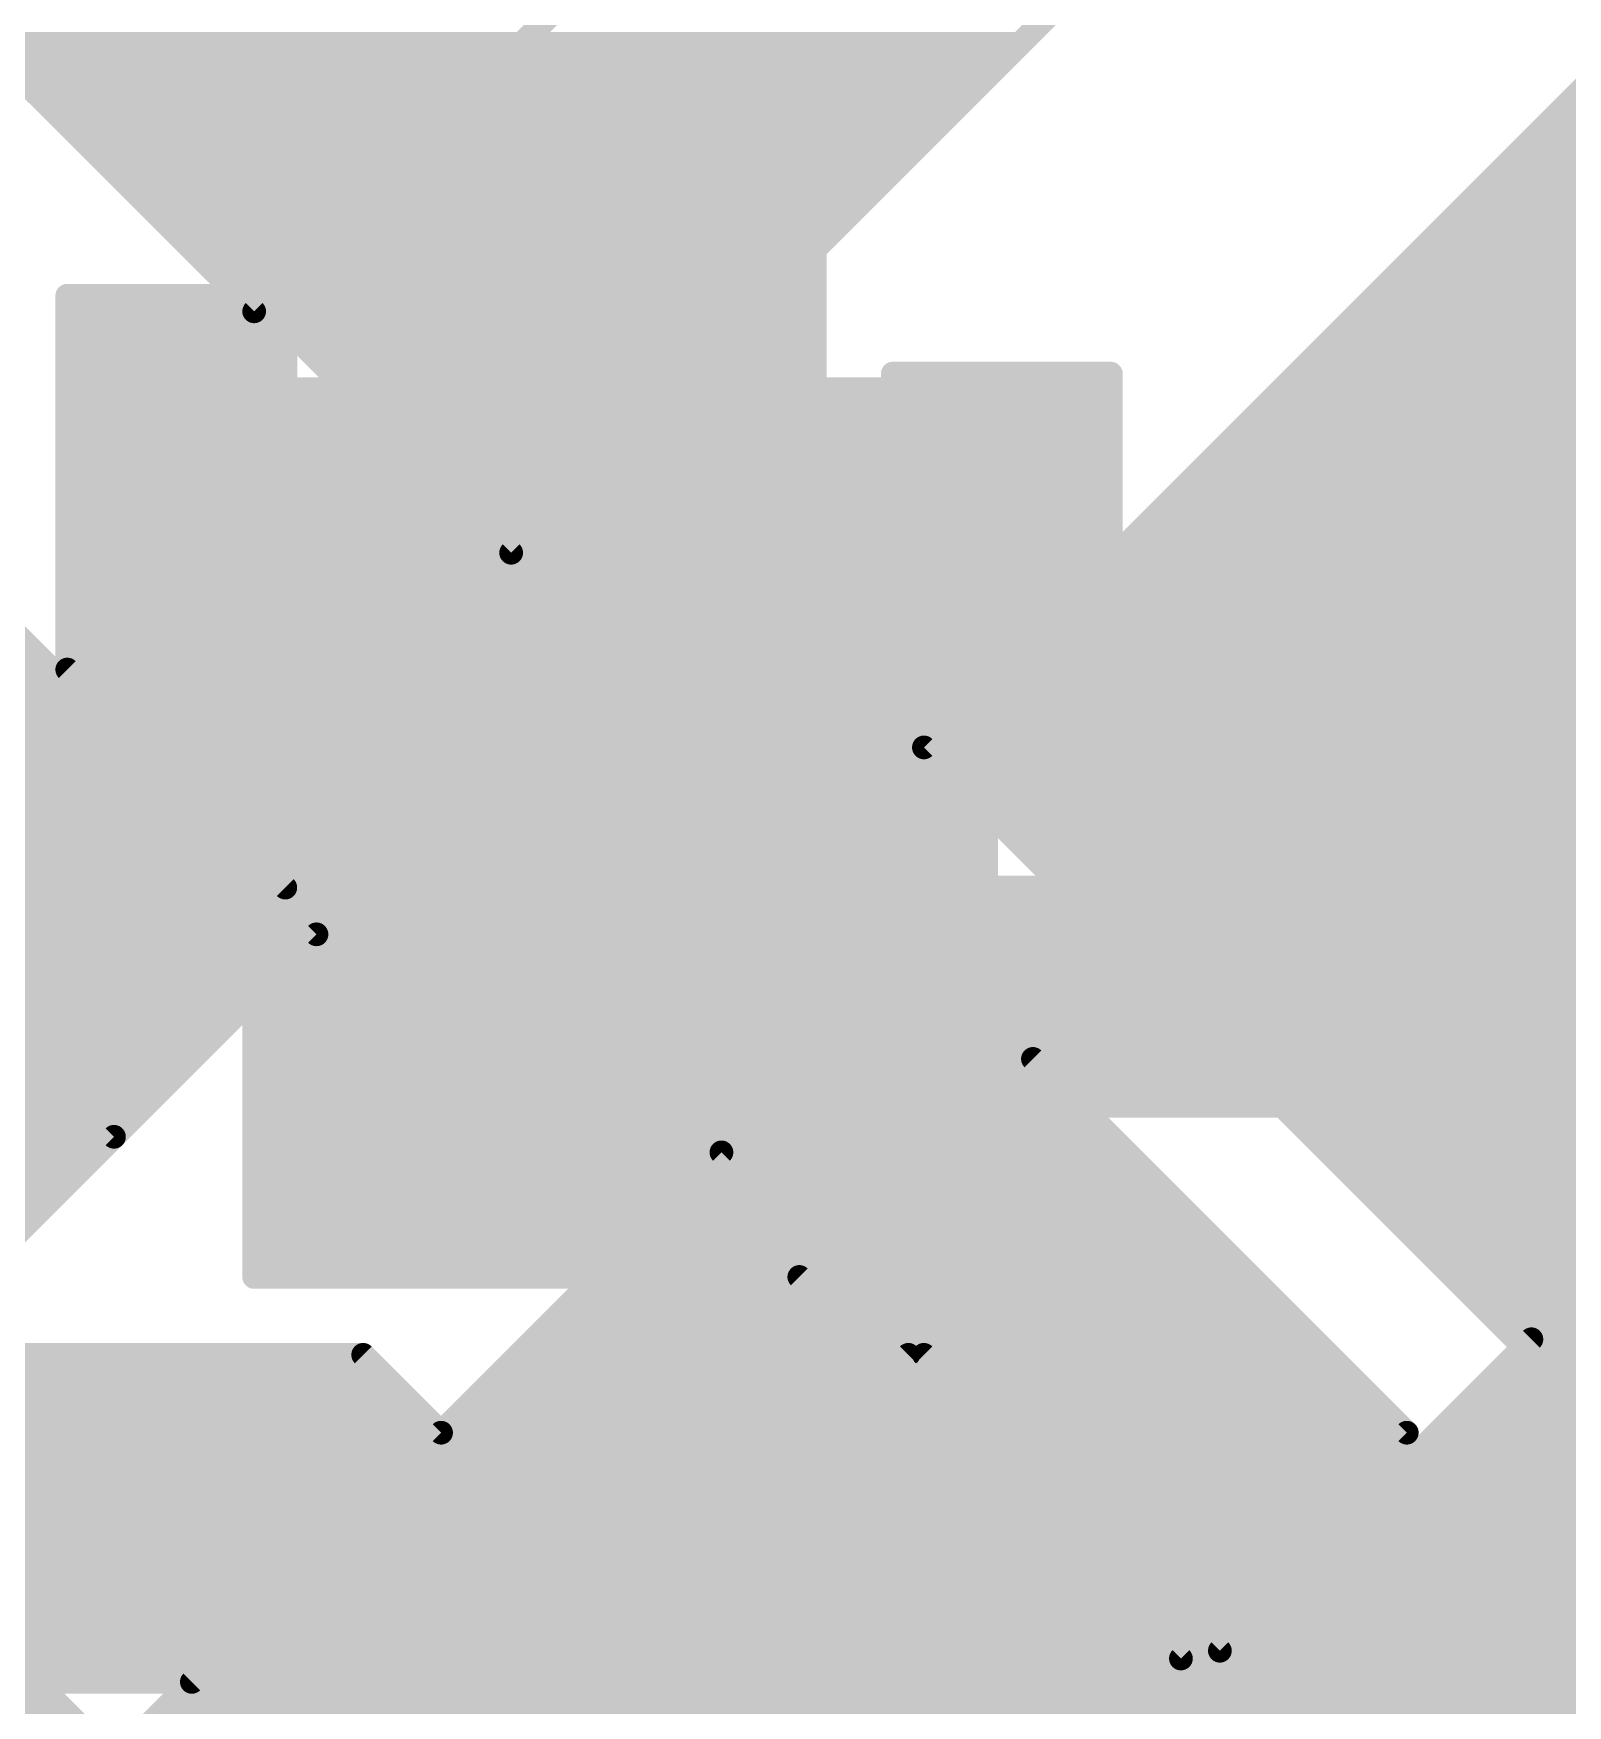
# Model space of a CAD drawing. Extents: x 0 to 99.8, y 0 to 95.2.
# Drawn here: x 46.18 to 56.03, y 44.35 to 55.08 of the extents above; entities that cross this region are included whole.
import ezdxf

# ---------------------------------------------------------------- set-up
doc = ezdxf.new("R2010")
doc.units = 0
doc.layers.add('156', color=253, linetype='CONTINUOUS')
doc.layers.add('157', color=20, linetype='CONTINUOUS')

msp = doc.modelspace()

# ---------------------------------------------------------------- linework, layer by layer
at = {"layer": '156', "const_width": 0.1524}
for points in [[(52.6, 48.5), (52.2, 48.5)], [(52.2, 48.5), (52.2, 47.1)], [(52.2, 48.4632), (52.6368, 48.4632)], [(55, 46.1), (52.6, 48.5)], [(52.2, 48.3108), (52.7892, 48.3108)], [(52.2, 48.1584), (52.9416, 48.1584)], [(52.2, 48.006), (53.094, 48.006)], [(52.2, 47.8536), (53.2464, 47.8536)], [(52.2, 47.7012), (53.3988, 47.7012)], [(52.2, 47.5488), (53.5512, 47.5488)], [(52.2, 47.3964), (53.7036, 47.3964)], [(52.2, 47.244), (53.856, 47.244)], [(52.2, 47.1), (51.1, 47.1)], [(51.1, 47.1), (53.55, 44.65)], [(51.1084, 47.0916), (54.0084, 47.0916)], [(51.2608, 46.9392), (54.1608, 46.9392)], [(51.4132, 46.7868), (54.3132, 46.7868)], [(51.5656, 46.6344), (54.4656, 46.6344)], [(48.3, 46.6), (45.1, 46.6)], [(48.8, 46.1), (48.3, 46.6)], [(44.982, 46.482), (48.418, 46.482)], [(51.718, 46.482), (54.618, 46.482)], [(44.8296, 46.3296), (48.5704, 46.3296)], [(51.8704, 46.3296), (54.7704, 46.3296)], [(44.6772, 46.1772), (48.7228, 46.1772)], [(47.2, 44.5), (48.8, 46.1)], [(52.0228, 46.1772), (54.9228, 46.1772)], [(53.55, 44.65), (55, 46.1)], [(44.5248, 46.0248), (48.7248, 46.0248)], [(52.1752, 46.0248), (54.9248, 46.0248)], [(44.3724, 45.8724), (48.5724, 45.8724)], [(52.3276, 45.8724), (54.7724, 45.8724)], [(44.22, 45.72), (48.42, 45.72)], [(52.48, 45.72), (54.62, 45.72)], [(44.0676, 45.5676), (48.2676, 45.5676)], [(52.6324, 45.5676), (54.4676, 45.5676)], [(43.9152, 45.4152), (48.1152, 45.4152)], [(52.7848, 45.4152), (54.3152, 45.4152)], [(43.7628, 45.2628), (47.9628, 45.2628)], [(52.9372, 45.2628), (54.1628, 45.2628)], [(43.6104, 45.1104), (47.8104, 45.1104)], [(53.0896, 45.1104), (54.0104, 45.1104)], [(43.458, 44.958), (47.658, 44.958)], [(53.242, 44.958), (53.858, 44.958)], [(43.3056, 44.8056), (47.5056, 44.8056)], [(53.3944, 44.8056), (53.7056, 44.8056)], [(43.1532, 44.6532), (47.3532, 44.6532)], [(53.5468, 44.6532), (53.5532, 44.6532)], [(43.0008, 44.5008), (47.2008, 44.5008)], [(46.1, 44.5), (47.2, 44.5)]]:
    msp.add_lwpolyline(points, dxfattribs=at)
at = {"layer": '156', "const_width": 0.0762}
for points in [[(52.2, 48.5381, 1), (52.2, 48.4619)], [(52.2381, 48.5, 1), (52.1619, 48.5)], [(52.2, 48.5013, 1), (52.2, 48.4251)], [(52.6269, 48.5269, 1), (52.5731, 48.4731)], [(52.6, 48.4619, 1), (52.6, 48.5381)], [(52.6368, 48.4251, 1), (52.6368, 48.5013)], [(52.2, 48.3489, 1), (52.2, 48.2727)], [(52.7892, 48.2727, 1), (52.7892, 48.3489)], [(52.2, 48.1965, 1), (52.2, 48.1203)], [(52.9416, 48.1203, 1), (52.9416, 48.1965)], [(52.2, 48.0441, 1), (52.2, 47.9679)], [(53.094, 47.9679, 1), (53.094, 48.0441)], [(52.2, 47.8917, 1), (52.2, 47.8155)], [(53.2464, 47.8155, 1), (53.2464, 47.8917)], [(52.2, 47.7393, 1), (52.2, 47.6631)], [(53.3988, 47.6631, 1), (53.3988, 47.7393)], [(52.2, 47.5869, 1), (52.2, 47.5107)], [(53.5512, 47.5107, 1), (53.5512, 47.5869)], [(52.2, 47.4345, 1), (52.2, 47.3583)], [(53.7036, 47.3583, 1), (53.7036, 47.4345)], [(52.2, 47.2821, 1), (52.2, 47.2059)], [(53.856, 47.2059, 1), (53.856, 47.2821)], [(51.1, 47.1381, 1), (51.1, 47.0619)], [(51.1269, 47.1269, 1), (51.0731, 47.0731)], [(51.1084, 47.1297, 1), (51.1084, 47.0535)], [(52.1619, 47.1, 1), (52.2381, 47.1)], [(52.2, 47.0619, 1), (52.2, 47.1381)], [(54.0084, 47.0535, 1), (54.0084, 47.1297)], [(51.2608, 46.9773, 1), (51.2608, 46.9011)], [(54.1608, 46.9011, 1), (54.1608, 46.9773)], [(51.4132, 46.8249, 1), (51.4132, 46.7487)], [(54.3132, 46.7487, 1), (54.3132, 46.8249)], [(51.5656, 46.6725, 1), (51.5656, 46.5963)], [(54.4656, 46.5963, 1), (54.4656, 46.6725)], [(48.3269, 46.6269, 1), (48.2731, 46.5731)], [(48.3, 46.5619, 1), (48.3, 46.6381)], [(48.418, 46.4439, 1), (48.418, 46.5201)], [(51.718, 46.5201, 1), (51.718, 46.4439)], [(54.618, 46.4439, 1), (54.618, 46.5201)], [(48.5704, 46.2915, 1), (48.5704, 46.3677)], [(51.8704, 46.3677, 1), (51.8704, 46.2915)], [(54.7704, 46.2915, 1), (54.7704, 46.3677)], [(48.7228, 46.1391, 1), (48.7228, 46.2153)], [(48.8269, 46.0731, 1), (48.7731, 46.1269)], [(52.0228, 46.2153, 1), (52.0228, 46.1391)], [(54.9228, 46.1391, 1), (54.9228, 46.2153)], [(55.0269, 46.0731, 1), (54.9731, 46.1269)], [(48.7248, 45.9867, 1), (48.7248, 46.0629)], [(48.7731, 46.0731, 1), (48.8269, 46.1269)], [(52.1752, 46.0629, 1), (52.1752, 45.9867)], [(54.9248, 45.9867, 1), (54.9248, 46.0629)], [(54.9731, 46.0731, 1), (55.0269, 46.1269)], [(48.5724, 45.8343, 1), (48.5724, 45.9105)], [(52.3276, 45.9105, 1), (52.3276, 45.8343)], [(54.7724, 45.8343, 1), (54.7724, 45.9105)], [(48.42, 45.6819, 1), (48.42, 45.7581)], [(52.48, 45.7581, 1), (52.48, 45.6819)], [(54.62, 45.6819, 1), (54.62, 45.7581)], [(48.2676, 45.5295, 1), (48.2676, 45.6057)], [(52.6324, 45.6057, 1), (52.6324, 45.5295)], [(54.4676, 45.5295, 1), (54.4676, 45.6057)], [(48.1152, 45.3771, 1), (48.1152, 45.4533)], [(52.7848, 45.4533, 1), (52.7848, 45.3771)], [(54.3152, 45.3771, 1), (54.3152, 45.4533)], [(47.9628, 45.2247, 1), (47.9628, 45.3009)], [(52.9372, 45.3009, 1), (52.9372, 45.2247)], [(54.1628, 45.2247, 1), (54.1628, 45.3009)], [(47.8104, 45.0723, 1), (47.8104, 45.1485)], [(53.0896, 45.1485, 1), (53.0896, 45.0723)], [(54.0104, 45.0723, 1), (54.0104, 45.1485)], [(47.658, 44.9199, 1), (47.658, 44.9961)], [(53.242, 44.9961, 1), (53.242, 44.9199)], [(53.858, 44.9199, 1), (53.858, 44.9961)], [(47.5056, 44.7675, 1), (47.5056, 44.8437)], [(53.3944, 44.8437, 1), (53.3944, 44.7675)], [(53.7056, 44.7675, 1), (53.7056, 44.8437)], [(47.3532, 44.6151, 1), (47.3532, 44.6913)], [(53.5468, 44.6913, 1), (53.5468, 44.6151)], [(53.5231, 44.6769, 1), (53.5769, 44.6231)], [(53.5231, 44.6231, 1), (53.5769, 44.6769)], [(53.5532, 44.6151, 1), (53.5532, 44.6913)], [(47.1731, 44.5269, 1), (47.2269, 44.4731)], [(47.2, 44.4619, 1), (47.2, 44.5381)], [(47.2008, 44.4627, 1), (47.2008, 44.5389)]]:
    msp.add_lwpolyline(points, format="xyb", dxfattribs=at)
at = {"layer": '157', "const_width": 0.1524}
for points in [[(53.1, 58.8), (47.6, 53.3)], [(43.25, 57.75), (49.25, 51.75)], [(51.9, 50.5), (57.7, 56.3)], [(49.25, 51.75), (53.7, 56.2)], [(43.6164, 55.0164), (49.3164, 55.0164)], [(45.9836, 55.0164), (52.5164, 55.0164)], [(47.6, 53.3), (45.9, 55)], [(46.036, 54.864), (49.164, 54.864)], [(46.136, 54.864), (52.364, 54.864)], [(46.1884, 54.7116), (49.0116, 54.7116)], [(46.2884, 54.7116), (52.2116, 54.7116)], [(46.3408, 54.5592), (48.8592, 54.5592)], [(46.4408, 54.5592), (52.0592, 54.5592)], [(55.9592, 54.5592), (59.6408, 54.5592)], [(46.4932, 54.4068), (48.7068, 54.4068)], [(46.5932, 54.4068), (51.9068, 54.4068)], [(55.8068, 54.4068), (59.7932, 54.4068)], [(46.6456, 54.2544), (48.5544, 54.2544)], [(46.7456, 54.2544), (51.7544, 54.2544)], [(55.6544, 54.2544), (59.9456, 54.2544)], [(46.798, 54.102), (48.402, 54.102)], [(46.898, 54.102), (51.602, 54.102)], [(55.502, 54.102), (60.098, 54.102)], [(46.9504, 53.9496), (48.2496, 53.9496)], [(47.0504, 53.9496), (51.4496, 53.9496)], [(51.2, 54), (48.6, 54)], [(48.6, 54), (48.6, 53)], [(48.6, 53.9496), (51.2, 53.9496)], [(51.2, 52.6), (51.2, 54)], [(55.3496, 53.9496), (60.2504, 53.9496)], [(47.1028, 53.7972), (48.0972, 53.7972)], [(47.2028, 53.7972), (51.2972, 53.7972)], [(48.6, 53.7972), (51.2, 53.7972)], [(55.1972, 53.7972), (60.4028, 53.7972)], [(48, 49.3), (43.6, 53.7)], [(47.2552, 53.6448), (47.9448, 53.6448)], [(47.3552, 53.6448), (51.1448, 53.6448)], [(48.6, 53.6448), (51.2, 53.6448)], [(55.0448, 53.6448), (60.5552, 53.6448)], [(46.4, 51), (46.4, 53.4)], [(46.4, 53.4), (47.8, 53.4)], [(47.4076, 53.4924), (47.7924, 53.4924)], [(47.5076, 53.4924), (50.9924, 53.4924)], [(47.8, 53.4), (47.8, 49.6)], [(48.6, 53.4924), (51.2, 53.4924)], [(54.8924, 53.4924), (60.7076, 53.4924)], [(46.4, 53.34), (47.8, 53.34)], [(47.56, 53.34), (47.64, 53.34)], [(47.66, 53.34), (50.84, 53.34)], [(48.6, 53.34), (51.2, 53.34)], [(54.74, 53.34), (60.86, 53.34)], [(41.5, 53.2), (46.7, 48)], [(46.4, 53.1876), (47.8, 53.1876)], [(47.8124, 53.1876), (50.6876, 53.1876)], [(48.6, 53.1876), (51.2, 53.1876)], [(54.5876, 53.1876), (61.0124, 53.1876)], [(46.4, 53.0352), (47.8, 53.0352)], [(47.9648, 53.0352), (50.5352, 53.0352)], [(48.6, 53.0352), (51.2, 53.0352)], [(48.6, 53), (48.6, 52.6)], [(54.4352, 53.0352), (61.1648, 53.0352)], [(46.4, 52.8828), (47.8, 52.8828)], [(48.1172, 52.8828), (50.3828, 52.8828)], [(48.6, 52.8828), (51.2, 52.8828)], [(51.7, 50.3), (51.7, 52.9)], [(51.7, 52.9), (51.8, 52.9)], [(51.7, 52.8828), (53.1, 52.8828)], [(51.8, 52.9), (53.1, 52.9)], [(53.1, 52.9), (53.1, 50.3)], [(54.2828, 52.8828), (61.3172, 52.8828)], [(52.3, 52.8), (47.6, 52.8)], [(47.6, 52.8), (47.6, 49.3)], [(52.3, 47.1), (52.3, 52.8)], [(46.4, 52.7304), (47.8, 52.7304)], [(47.6, 52.7304), (52.3, 52.7304)], [(48.2696, 52.7304), (50.2304, 52.7304)], [(48.6, 52.7304), (51.2, 52.7304)], [(51.7, 52.7304), (53.1, 52.7304)], [(54.1304, 52.7304), (61.4696, 52.7304)], [(46.4, 52.578), (47.8, 52.578)], [(47.6, 52.578), (52.3, 52.578)], [(48.422, 52.578), (50.078, 52.578)], [(48.6, 52.6), (51.2, 52.6)], [(51.7, 52.578), (53.1, 52.578)], [(53.978, 52.578), (61.622, 52.578)], [(46.4, 52.4256), (47.8, 52.4256)], [(47.6, 52.4256), (52.3, 52.4256)], [(48.5744, 52.4256), (49.9256, 52.4256)], [(51.7, 52.4256), (53.1, 52.4256)], [(53.8256, 52.4256), (61.7744, 52.4256)], [(46.4, 52.2732), (47.8, 52.2732)], [(47.6, 52.2732), (52.3, 52.2732)], [(48.7268, 52.2732), (49.7732, 52.2732)], [(51.7, 52.2732), (53.1, 52.2732)], [(53.6732, 52.2732), (61.9268, 52.2732)], [(46.4, 52.1208), (47.8, 52.1208)], [(47.6, 52.1208), (52.3, 52.1208)], [(48.8792, 52.1208), (49.6208, 52.1208)], [(51.7, 52.1208), (53.1, 52.1208)], [(53.5208, 52.1208), (62.0792, 52.1208)], [(46.4, 51.9684), (47.8, 51.9684)], [(47.6, 51.9684), (52.3, 51.9684)], [(49.0316, 51.9684), (49.4684, 51.9684)], [(51.7, 51.9684), (53.1, 51.9684)], [(53.3684, 51.9684), (61.9684, 51.9684)], [(46.4, 51.816), (47.8, 51.816)], [(47.6, 51.816), (52.3, 51.816)], [(49.184, 51.816), (49.316, 51.816)], [(51.7, 51.816), (53.1, 51.816)], [(53.216, 51.816), (61.816, 51.816)], [(46.4, 51.6636), (47.8, 51.6636)], [(47.6, 51.6636), (52.3, 51.6636)], [(51.7, 51.6636), (53.1, 51.6636)], [(53.0636, 51.6636), (61.6636, 51.6636)], [(46.4, 51.5112), (47.8, 51.5112)], [(47.6, 51.5112), (52.3, 51.5112)], [(51.7, 51.5112), (53.1, 51.5112)], [(52.9112, 51.5112), (61.5112, 51.5112)], [(46.4, 51.3588), (47.8, 51.3588)], [(47.6, 51.3588), (52.3, 51.3588)], [(51.7, 51.3588), (53.1, 51.3588)], [(52.7588, 51.3588), (61.3588, 51.3588)], [(46.4, 51.2064), (47.8, 51.2064)], [(47.6, 51.2064), (52.3, 51.2064)], [(51.7, 51.2064), (53.1, 51.2064)], [(52.6064, 51.2064), (61.2064, 51.2064)], [(40.954, 51.054), (46.246, 51.054)], [(46.4, 51.054), (47.8, 51.054)], [(47.6, 51.054), (52.3, 51.054)], [(51.7, 51.054), (53.1, 51.054)], [(52.454, 51.054), (61.054, 51.054)], [(47.8, 49.6), (46.4, 51)], [(40.8016, 50.9016), (46.3984, 50.9016)], [(46.4984, 50.9016), (47.8, 50.9016)], [(47.6, 50.9016), (52.3, 50.9016)], [(51.7, 50.9016), (53.1, 50.9016)], [(52.3016, 50.9016), (60.9016, 50.9016)], [(40.6492, 50.7492), (46.5508, 50.7492)], [(46.6508, 50.7492), (47.8, 50.7492)], [(47.6, 50.7492), (52.3, 50.7492)], [(51.7, 50.7492), (53.1, 50.7492)], [(52.1492, 50.7492), (60.7492, 50.7492)], [(40.4968, 50.5968), (46.7032, 50.5968)], [(46.8032, 50.5968), (47.8, 50.5968)], [(47.6, 50.5968), (52.3, 50.5968)], [(51.7, 50.5968), (53.1, 50.5968)], [(56.2, 46.2), (51.9, 50.5)], [(51.9968, 50.5968), (60.5968, 50.5968)], [(40.3444, 50.4444), (46.8556, 50.4444)], [(46.9556, 50.4444), (47.8, 50.4444)], [(47.6, 50.4444), (52.3, 50.4444)], [(51.7, 50.4444), (53.1, 50.4444)], [(51.9556, 50.4444), (60.4444, 50.4444)], [(40.192, 50.292), (47.008, 50.292)], [(47.108, 50.292), (47.8, 50.292)], [(47.6, 50.292), (52.3, 50.292)], [(53.1, 50.3), (51.7, 50.3)], [(52.108, 50.292), (60.292, 50.292)], [(40.0396, 50.1396), (47.1604, 50.1396)], [(47.2604, 50.1396), (47.8, 50.1396)], [(47.6, 50.1396), (52.3, 50.1396)], [(52.2604, 50.1396), (60.1396, 50.1396)], [(39.8872, 49.9872), (47.3128, 49.9872)], [(47.4128, 49.9872), (47.8, 49.9872)], [(47.6, 49.9872), (52.3, 49.9872)], [(52.4128, 49.9872), (59.9872, 49.9872)], [(39.7348, 49.8348), (47.4652, 49.8348)], [(47.5652, 49.8348), (47.8, 49.8348)], [(47.6, 49.8348), (52.3, 49.8348)], [(52.5652, 49.8348), (59.8348, 49.8348)], [(39.5824, 49.6824), (47.6176, 49.6824)], [(47.6, 49.6824), (52.3, 49.6824)], [(47.7176, 49.6824), (47.8, 49.6824)], [(52.7176, 49.6824), (59.6824, 49.6824)], [(39.43, 49.53), (47.77, 49.53)], [(47.6, 49.53), (52.3, 49.53)], [(54.8, 49.6), (52.2, 49.6)], [(52.2, 49.6), (52.2, 48.5)], [(52.2, 49.53), (54.8, 49.53)], [(52.87, 49.53), (59.53, 49.53)], [(54.8, 48.2), (54.8, 49.6)], [(39.2776, 49.3776), (47.9224, 49.3776)], [(47.6, 49.3776), (52.3, 49.3776)], [(52.2, 49.3776), (54.8, 49.3776)], [(53.0224, 49.3776), (59.3776, 49.3776)], [(39.1252, 49.2252), (47.9252, 49.2252)], [(42, 43.3), (48, 49.3)], [(47.6, 49.3), (47.6, 47.1)], [(47.6, 49.2252), (52.3, 49.2252)], [(52.2, 49.2252), (54.8, 49.2252)], [(53.1748, 49.2252), (59.2252, 49.2252)], [(38.9728, 49.0728), (47.7728, 49.0728)], [(47.6, 49.0728), (52.3, 49.0728)], [(52.2, 49.0728), (54.8, 49.0728)], [(53.3272, 49.0728), (59.0728, 49.0728)], [(38.8204, 48.9204), (47.6204, 48.9204)], [(47.6, 48.9204), (52.3, 48.9204)], [(52.2, 48.9204), (54.8, 48.9204)], [(53.4796, 48.9204), (58.9204, 48.9204)], [(38.668, 48.768), (47.468, 48.768)], [(47.6, 48.768), (52.3, 48.768)], [(52.2, 48.768), (54.8, 48.768)], [(53.632, 48.768), (58.768, 48.768)], [(38.5156, 48.6156), (47.3156, 48.6156)], [(47.6, 48.6156), (52.3, 48.6156)], [(52.2, 48.6156), (54.8, 48.6156)], [(53.7844, 48.6156), (58.6156, 48.6156)], [(38.3632, 48.4632), (47.1632, 48.4632)], [(40.0368, 48.4632), (46.2368, 48.4632)], [(47.6, 48.4632), (52.3, 48.4632)], [(52.2, 48.5), (52.2, 48.2)], [(52.2, 48.4632), (54.8, 48.4632)], [(53.9368, 48.4632), (58.4632, 48.4632)], [(38.2108, 48.3108), (47.0108, 48.3108)], [(40.1892, 48.3108), (46.3892, 48.3108)], [(47.6, 48.3108), (52.3, 48.3108)], [(52.2, 48.3108), (54.8, 48.3108)], [(54.0892, 48.3108), (58.3108, 48.3108)], [(38.0584, 48.1584), (46.8584, 48.1584)], [(40.3416, 48.1584), (46.5416, 48.1584)], [(47.6, 48.1584), (52.3, 48.1584)], [(52.2, 48.2), (54.8, 48.2)], [(54.2416, 48.1584), (58.1584, 48.1584)], [(37.906, 48.006), (46.706, 48.006)], [(40.494, 48.006), (46.694, 48.006)], [(46.7, 48), (44.7, 46)], [(47.6, 48.006), (52.3, 48.006)], [(54.394, 48.006), (58.006, 48.006)], [(37.7536, 47.8536), (46.5536, 47.8536)], [(40.6464, 47.8536), (46.5536, 47.8536)], [(50.6, 47.9), (46.2, 43.5)], [(47.6, 47.8536), (52.3, 47.8536)], [(50.5536, 47.8536), (50.6464, 47.8536)], [(56.5, 42), (50.6, 47.9)], [(54.5464, 47.8536), (57.8536, 47.8536)], [(37.6012, 47.7012), (46.4012, 47.7012)], [(40.7988, 47.7012), (46.4012, 47.7012)], [(47.6, 47.7012), (52.3, 47.7012)], [(50.4012, 47.7012), (50.7988, 47.7012)], [(54.6988, 47.7012), (57.7012, 47.7012)], [(37.7512, 47.5488), (46.2488, 47.5488)], [(40.9512, 47.5488), (46.2488, 47.5488)], [(47.6, 47.5488), (52.3, 47.5488)], [(50.2488, 47.5488), (50.9512, 47.5488)], [(54.8512, 47.5488), (57.5488, 47.5488)], [(47.6, 47.3964), (52.3, 47.3964)], [(50.0964, 47.3964), (51.1036, 47.3964)], [(55.0036, 47.3964), (57.3964, 47.3964)], [(47.6, 47.244), (52.3, 47.244)], [(49.944, 47.244), (51.256, 47.244)], [(55.156, 47.244), (57.244, 47.244)], [(47.6, 47.1), (52.3, 47.1)], [(49.7916, 47.0916), (51.4084, 47.0916)], [(55.3084, 47.0916), (57.0916, 47.0916)], [(49.6392, 46.9392), (51.5608, 46.9392)], [(55.4608, 46.9392), (56.9392, 46.9392)], [(49.4868, 46.7868), (51.7132, 46.7868)], [(55.6132, 46.7868), (56.7868, 46.7868)], [(49.3344, 46.6344), (51.8656, 46.6344)], [(53.8, 44.7), (55.8, 46.7)], [(55.7344, 46.6344), (62.2, 46.6344)], [(55.7656, 46.6344), (56.6344, 46.6344)], [(55.8, 46.7), (58.4, 46.7)], [(46.7, 41.5), (51.8, 46.6)], [(51.8, 46.6), (51.9, 46.6)], [(51.9, 46.6), (53.8, 44.7)], [(49.182, 46.482), (52.018, 46.482)], [(51.682, 46.482), (52.018, 46.482)], [(55.582, 46.482), (62.2, 46.482)], [(55.918, 46.482), (56.482, 46.482)], [(49.0296, 46.3296), (52.1704, 46.3296)], [(51.5296, 46.3296), (52.1704, 46.3296)], [(55.4296, 46.3296), (62.2, 46.3296)], [(56.0704, 46.3296), (56.3296, 46.3296)], [(48.8772, 46.1772), (52.3228, 46.1772)], [(51.3772, 46.1772), (52.3228, 46.1772)], [(55.2772, 46.1772), (62.2, 46.1772)], [(44.7, 46), (46.7, 44)], [(48.7248, 46.0248), (52.4752, 46.0248)], [(51.2248, 46.0248), (52.4752, 46.0248)], [(55.1248, 46.0248), (62.2, 46.0248)], [(48.5724, 45.8724), (52.6276, 45.8724)], [(51.0724, 45.8724), (52.6276, 45.8724)], [(54.9724, 45.8724), (62.2, 45.8724)], [(48.42, 45.72), (52.78, 45.72)], [(50.92, 45.72), (52.78, 45.72)], [(54.82, 45.72), (62.2, 45.72)], [(48.2676, 45.5676), (52.9324, 45.5676)], [(50.7676, 45.5676), (52.9324, 45.5676)], [(54.6676, 45.5676), (62.0676, 45.5676)], [(48.1152, 45.4152), (53.0848, 45.4152)], [(50.6152, 45.4152), (53.0848, 45.4152)], [(54.5152, 45.4152), (61.9152, 45.4152)], [(47.9628, 45.2628), (53.2372, 45.2628)], [(50.4628, 45.2628), (53.2372, 45.2628)], [(54.3628, 45.2628), (61.7628, 45.2628)], [(47.8104, 45.1104), (53.3896, 45.1104)], [(50.3104, 45.1104), (53.3896, 45.1104)], [(54.2104, 45.1104), (61.6104, 45.1104)], [(47.658, 44.958), (53.542, 44.958)], [(50.158, 44.958), (53.542, 44.958)], [(54.058, 44.958), (57.458, 44.958)], [(47.5056, 44.8056), (53.6944, 44.8056)], [(50.0056, 44.8056), (53.6944, 44.8056)], [(53.9056, 44.8056), (57.3056, 44.8056)], [(47.3532, 44.6532), (53.8468, 44.6532)], [(49.8532, 44.6532), (57.1532, 44.6532)], [(43.9992, 44.5008), (46.1992, 44.5008)], [(47.2008, 44.5008), (53.9992, 44.5008)], [(49.7008, 44.5008), (57.0008, 44.5008)], [(44.1516, 44.3484), (46.3516, 44.3484)], [(47.0484, 44.3484), (54.1516, 44.3484)], [(49.5484, 44.3484), (56.8484, 44.3484)]]:
    msp.add_lwpolyline(points, dxfattribs=at)
at = {"layer": '157', "const_width": 0.0762}
for points in [[(49.3164, 54.9783, 1), (49.3164, 55.0545)], [(52.5164, 54.9783, 1), (52.5164, 55.0545)], [(49.164, 54.8259, 1), (49.164, 54.9021)], [(52.364, 54.8259, 1), (52.364, 54.9021)], [(46.1884, 54.7497, 1), (46.1884, 54.6735)], [(46.2884, 54.7497, 1), (46.2884, 54.6735)], [(49.0116, 54.6735, 1), (49.0116, 54.7497)], [(52.2116, 54.6735, 1), (52.2116, 54.7497)], [(46.3408, 54.5973, 1), (46.3408, 54.5211)], [(46.4408, 54.5973, 1), (46.4408, 54.5211)], [(48.8592, 54.5211, 1), (48.8592, 54.5973)], [(52.0592, 54.5211, 1), (52.0592, 54.5973)], [(55.9592, 54.5973, 1), (55.9592, 54.5211)], [(46.4932, 54.4449, 1), (46.4932, 54.3687)], [(46.5932, 54.4449, 1), (46.5932, 54.3687)], [(48.7068, 54.3687, 1), (48.7068, 54.4449)], [(51.9068, 54.3687, 1), (51.9068, 54.4449)], [(55.8068, 54.4449, 1), (55.8068, 54.3687)], [(46.6456, 54.2925, 1), (46.6456, 54.2163)], [(46.7456, 54.2925, 1), (46.7456, 54.2163)], [(48.5544, 54.2163, 1), (48.5544, 54.2925)], [(51.7544, 54.2163, 1), (51.7544, 54.2925)], [(55.6544, 54.2925, 1), (55.6544, 54.2163)], [(46.798, 54.1401, 1), (46.798, 54.0639)], [(46.898, 54.1401, 1), (46.898, 54.0639)], [(48.402, 54.0639, 1), (48.402, 54.1401)], [(51.602, 54.0639, 1), (51.602, 54.1401)], [(55.502, 54.1401, 1), (55.502, 54.0639)], [(46.9504, 53.9877, 1), (46.9504, 53.9115)], [(47.0504, 53.9877, 1), (47.0504, 53.9115)], [(48.2496, 53.9115, 1), (48.2496, 53.9877)], [(48.6, 54.0381, 1), (48.6, 53.9619)], [(48.6381, 54, 1), (48.5619, 54)], [(48.6, 53.9877, 1), (48.6, 53.9115)], [(51.2381, 54, 1), (51.1619, 54)], [(51.2, 53.9619, 1), (51.2, 54.0381)], [(51.2, 53.9115, 1), (51.2, 53.9877)], [(51.4496, 53.9115, 1), (51.4496, 53.9877)], [(55.3496, 53.9877, 1), (55.3496, 53.9115)], [(47.1028, 53.8353, 1), (47.1028, 53.7591)], [(47.2028, 53.8353, 1), (47.2028, 53.7591)], [(48.0972, 53.7591, 1), (48.0972, 53.8353)], [(48.6, 53.8353, 1), (48.6, 53.7591)], [(51.2, 53.7591, 1), (51.2, 53.8353)], [(51.2972, 53.7591, 1), (51.2972, 53.8353)], [(55.1972, 53.8353, 1), (55.1972, 53.7591)], [(47.2552, 53.6829, 1), (47.2552, 53.6067)], [(47.3552, 53.6829, 1), (47.3552, 53.6067)], [(47.9448, 53.6067, 1), (47.9448, 53.6829)], [(48.6, 53.6829, 1), (48.6, 53.6067)], [(51.1448, 53.6067, 1), (51.1448, 53.6829)], [(51.2, 53.6067, 1), (51.2, 53.6829)], [(55.0448, 53.6829, 1), (55.0448, 53.6067)], [(46.4381, 53.4, 1), (46.3619, 53.4)], [(46.4, 53.4381, 1), (46.4, 53.3619)], [(47.4076, 53.5305, 1), (47.4076, 53.4543)], [(47.5076, 53.5305, 1), (47.5076, 53.4543)], [(47.8381, 53.4, 1), (47.7619, 53.4)], [(47.7924, 53.4543, 1), (47.7924, 53.5305)], [(47.8, 53.3619, 1), (47.8, 53.4381)], [(48.6, 53.5305, 1), (48.6, 53.4543)], [(50.9924, 53.4543, 1), (50.9924, 53.5305)], [(51.2, 53.4543, 1), (51.2, 53.5305)], [(54.8924, 53.5305, 1), (54.8924, 53.4543)], [(46.4, 53.3781, 1), (46.4, 53.3019)], [(47.56, 53.3781, 1), (47.56, 53.3019)], [(47.5731, 53.3269, 1), (47.6269, 53.2731)], [(47.5731, 53.2731, 1), (47.6269, 53.3269)], [(47.66, 53.3781, 1), (47.66, 53.3019)], [(47.64, 53.3019, 1), (47.64, 53.3781)], [(47.8, 53.3019, 1), (47.8, 53.3781)], [(48.6, 53.3781, 1), (48.6, 53.3019)], [(50.84, 53.3019, 1), (50.84, 53.3781)], [(51.2, 53.3019, 1), (51.2, 53.3781)], [(54.74, 53.3781, 1), (54.74, 53.3019)], [(46.4, 53.2257, 1), (46.4, 53.1495)], [(47.8124, 53.2257, 1), (47.8124, 53.1495)], [(47.8, 53.1495, 1), (47.8, 53.2257)], [(48.6, 53.2257, 1), (48.6, 53.1495)], [(50.6876, 53.1495, 1), (50.6876, 53.2257)], [(51.2, 53.1495, 1), (51.2, 53.2257)], [(54.5876, 53.2257, 1), (54.5876, 53.1495)], [(46.4, 53.0733, 1), (46.4, 52.9971)], [(47.8, 52.9971, 1), (47.8, 53.0733)], [(47.9648, 53.0733, 1), (47.9648, 52.9971)], [(48.6, 53.0733, 1), (48.6, 52.9971)], [(48.6381, 53, 1), (48.5619, 53)], [(48.5619, 53, 1), (48.6381, 53)], [(50.5352, 52.9971, 1), (50.5352, 53.0733)], [(51.2, 52.9971, 1), (51.2, 53.0733)], [(54.4352, 53.0733, 1), (54.4352, 52.9971)], [(46.4, 52.9209, 1), (46.4, 52.8447)], [(47.8, 52.8447, 1), (47.8, 52.9209)], [(48.1172, 52.9209, 1), (48.1172, 52.8447)], [(48.6, 52.9209, 1), (48.6, 52.8447)], [(50.3828, 52.8447, 1), (50.3828, 52.9209)], [(51.2, 52.8447, 1), (51.2, 52.9209)], [(51.7381, 52.9, 1), (51.6619, 52.9)], [(51.7, 52.9381, 1), (51.7, 52.8619)], [(51.7, 52.9209, 1), (51.7, 52.8447)], [(51.8, 52.9381, 1), (51.8, 52.8619)], [(51.8, 52.8619, 1), (51.8, 52.9381)], [(53.1381, 52.9, 1), (53.0619, 52.9)], [(53.1, 52.8619, 1), (53.1, 52.9381)], [(53.1, 52.8447, 1), (53.1, 52.9209)], [(54.2828, 52.9209, 1), (54.2828, 52.8447)], [(47.6, 52.8381, 1), (47.6, 52.7619)], [(47.6381, 52.8, 1), (47.5619, 52.8)], [(52.3381, 52.8, 1), (52.2619, 52.8)], [(52.3, 52.7619, 1), (52.3, 52.8381)], [(46.4, 52.7685, 1), (46.4, 52.6923)], [(47.6, 52.7685, 1), (47.6, 52.6923)], [(47.8, 52.6923, 1), (47.8, 52.7685)], [(48.2696, 52.7685, 1), (48.2696, 52.6923)], [(48.6, 52.7685, 1), (48.6, 52.6923)], [(50.2304, 52.6923, 1), (50.2304, 52.7685)], [(51.2, 52.6923, 1), (51.2, 52.7685)], [(51.7, 52.7685, 1), (51.7, 52.6923)], [(52.3, 52.6923, 1), (52.3, 52.7685)], [(53.1, 52.6923, 1), (53.1, 52.7685)], [(54.1304, 52.7685, 1), (54.1304, 52.6923)], [(46.4, 52.6161, 1), (46.4, 52.5399)], [(47.6, 52.6161, 1), (47.6, 52.5399)], [(47.8, 52.5399, 1), (47.8, 52.6161)], [(48.422, 52.6161, 1), (48.422, 52.5399)], [(48.6, 52.6381, 1), (48.6, 52.5619)], [(48.5619, 52.6, 1), (48.6381, 52.6)], [(50.078, 52.5399, 1), (50.078, 52.6161)], [(51.1619, 52.6, 1), (51.2381, 52.6)], [(51.2, 52.5619, 1), (51.2, 52.6381)], [(51.7, 52.6161, 1), (51.7, 52.5399)], [(52.3, 52.5399, 1), (52.3, 52.6161)], [(53.1, 52.5399, 1), (53.1, 52.6161)], [(53.978, 52.6161, 1), (53.978, 52.5399)], [(46.4, 52.4637, 1), (46.4, 52.3875)], [(47.6, 52.4637, 1), (47.6, 52.3875)], [(47.8, 52.3875, 1), (47.8, 52.4637)], [(48.5744, 52.4637, 1), (48.5744, 52.3875)], [(49.9256, 52.3875, 1), (49.9256, 52.4637)], [(51.7, 52.4637, 1), (51.7, 52.3875)], [(52.3, 52.3875, 1), (52.3, 52.4637)], [(53.1, 52.3875, 1), (53.1, 52.4637)], [(53.8256, 52.4637, 1), (53.8256, 52.3875)], [(46.4, 52.3113, 1), (46.4, 52.2351)], [(47.6, 52.3113, 1), (47.6, 52.2351)], [(47.8, 52.2351, 1), (47.8, 52.3113)], [(48.7268, 52.3113, 1), (48.7268, 52.2351)], [(49.7732, 52.2351, 1), (49.7732, 52.3113)], [(51.7, 52.3113, 1), (51.7, 52.2351)], [(52.3, 52.2351, 1), (52.3, 52.3113)], [(53.1, 52.2351, 1), (53.1, 52.3113)], [(53.6732, 52.3113, 1), (53.6732, 52.2351)], [(46.4, 52.1589, 1), (46.4, 52.0827)], [(47.6, 52.1589, 1), (47.6, 52.0827)], [(47.8, 52.0827, 1), (47.8, 52.1589)], [(48.8792, 52.1589, 1), (48.8792, 52.0827)], [(49.6208, 52.0827, 1), (49.6208, 52.1589)], [(51.7, 52.1589, 1), (51.7, 52.0827)], [(52.3, 52.0827, 1), (52.3, 52.1589)], [(53.1, 52.0827, 1), (53.1, 52.1589)], [(53.5208, 52.1589, 1), (53.5208, 52.0827)], [(46.4, 52.0065, 1), (46.4, 51.9303)], [(47.6, 52.0065, 1), (47.6, 51.9303)], [(47.8, 51.9303, 1), (47.8, 52.0065)], [(49.0316, 52.0065, 1), (49.0316, 51.9303)], [(49.4684, 51.9303, 1), (49.4684, 52.0065)], [(51.7, 52.0065, 1), (51.7, 51.9303)], [(52.3, 51.9303, 1), (52.3, 52.0065)], [(53.1, 51.9303, 1), (53.1, 52.0065)], [(53.3684, 52.0065, 1), (53.3684, 51.9303)], [(46.4, 51.8541, 1), (46.4, 51.7779)], [(47.6, 51.8541, 1), (47.6, 51.7779)], [(47.8, 51.7779, 1), (47.8, 51.8541)], [(49.184, 51.8541, 1), (49.184, 51.7779)], [(49.316, 51.7779, 1), (49.316, 51.8541)], [(51.7, 51.8541, 1), (51.7, 51.7779)], [(52.3, 51.7779, 1), (52.3, 51.8541)], [(53.1, 51.7779, 1), (53.1, 51.8541)], [(53.216, 51.8541, 1), (53.216, 51.7779)], [(49.2231, 51.7769, 1), (49.2769, 51.7231)], [(49.2231, 51.7231, 1), (49.2769, 51.7769)], [(46.4, 51.7017, 1), (46.4, 51.6255)], [(47.6, 51.7017, 1), (47.6, 51.6255)], [(47.8, 51.6255, 1), (47.8, 51.7017)], [(51.7, 51.7017, 1), (51.7, 51.6255)], [(52.3, 51.6255, 1), (52.3, 51.7017)], [(53.0636, 51.7017, 1), (53.0636, 51.6255)], [(53.1, 51.6255, 1), (53.1, 51.7017)], [(46.4, 51.5493, 1), (46.4, 51.4731)], [(47.6, 51.5493, 1), (47.6, 51.4731)], [(47.8, 51.4731, 1), (47.8, 51.5493)], [(51.7, 51.5493, 1), (51.7, 51.4731)], [(52.3, 51.4731, 1), (52.3, 51.5493)], [(52.9112, 51.5493, 1), (52.9112, 51.4731)], [(53.1, 51.4731, 1), (53.1, 51.5493)], [(46.4, 51.3969, 1), (46.4, 51.3207)], [(47.6, 51.3969, 1), (47.6, 51.3207)], [(47.8, 51.3207, 1), (47.8, 51.3969)], [(51.7, 51.3969, 1), (51.7, 51.3207)], [(52.3, 51.3207, 1), (52.3, 51.3969)], [(52.7588, 51.3969, 1), (52.7588, 51.3207)], [(53.1, 51.3207, 1), (53.1, 51.3969)], [(46.4, 51.2445, 1), (46.4, 51.1683)], [(47.6, 51.2445, 1), (47.6, 51.1683)], [(47.8, 51.1683, 1), (47.8, 51.2445)], [(51.7, 51.2445, 1), (51.7, 51.1683)], [(52.3, 51.1683, 1), (52.3, 51.2445)], [(52.6064, 51.2445, 1), (52.6064, 51.1683)], [(53.1, 51.1683, 1), (53.1, 51.2445)], [(46.246, 51.0159, 1), (46.246, 51.0921)], [(46.4, 51.0921, 1), (46.4, 51.0159)], [(47.6, 51.0921, 1), (47.6, 51.0159)], [(47.8, 51.0159, 1), (47.8, 51.0921)], [(51.7, 51.0921, 1), (51.7, 51.0159)], [(52.3, 51.0159, 1), (52.3, 51.0921)], [(52.454, 51.0921, 1), (52.454, 51.0159)], [(53.1, 51.0159, 1), (53.1, 51.0921)], [(46.3619, 51, 1), (46.4381, 51)], [(46.4269, 51.0269, 1), (46.3731, 50.9731)], [(46.3984, 50.8635, 1), (46.3984, 50.9397)], [(46.4984, 50.9397, 1), (46.4984, 50.8635)], [(47.6, 50.9397, 1), (47.6, 50.8635)], [(47.8, 50.8635, 1), (47.8, 50.9397)], [(51.7, 50.9397, 1), (51.7, 50.8635)], [(52.3016, 50.9397, 1), (52.3016, 50.8635)], [(52.3, 50.8635, 1), (52.3, 50.9397)], [(53.1, 50.8635, 1), (53.1, 50.9397)], [(46.5508, 50.7111, 1), (46.5508, 50.7873)], [(46.6508, 50.7873, 1), (46.6508, 50.7111)], [(47.6, 50.7873, 1), (47.6, 50.7111)], [(47.8, 50.7111, 1), (47.8, 50.7873)], [(51.7, 50.7873, 1), (51.7, 50.7111)], [(52.1492, 50.7873, 1), (52.1492, 50.7111)], [(52.3, 50.7111, 1), (52.3, 50.7873)], [(53.1, 50.7111, 1), (53.1, 50.7873)], [(46.7032, 50.5587, 1), (46.7032, 50.6349)], [(46.8032, 50.6349, 1), (46.8032, 50.5587)], [(47.6, 50.6349, 1), (47.6, 50.5587)], [(47.8, 50.5587, 1), (47.8, 50.6349)], [(51.7, 50.6349, 1), (51.7, 50.5587)], [(51.9269, 50.5269, 1), (51.8731, 50.4731)], [(51.9968, 50.6349, 1), (51.9968, 50.5587)], [(52.3, 50.5587, 1), (52.3, 50.6349)], [(53.1, 50.5587, 1), (53.1, 50.6349)], [(46.8556, 50.4063, 1), (46.8556, 50.4825)], [(46.9556, 50.4825, 1), (46.9556, 50.4063)], [(47.6, 50.4825, 1), (47.6, 50.4063)], [(47.8, 50.4063, 1), (47.8, 50.4825)], [(51.7, 50.4825, 1), (51.7, 50.4063)], [(51.8731, 50.5269, 1), (51.9269, 50.4731)], [(51.9556, 50.4825, 1), (51.9556, 50.4063)], [(52.3, 50.4063, 1), (52.3, 50.4825)], [(53.1, 50.4063, 1), (53.1, 50.4825)], [(47.008, 50.2539, 1), (47.008, 50.3301)], [(47.108, 50.3301, 1), (47.108, 50.2539)], [(47.6, 50.3301, 1), (47.6, 50.2539)], [(47.8, 50.2539, 1), (47.8, 50.3301)], [(51.7, 50.3381, 1), (51.7, 50.2619)], [(52.108, 50.3301, 1), (52.108, 50.2539)], [(52.3, 50.2539, 1), (52.3, 50.3301)], [(53.1, 50.2619, 1), (53.1, 50.3381)], [(51.6619, 50.3, 1), (51.7381, 50.3)], [(53.0619, 50.3, 1), (53.1381, 50.3)], [(47.1604, 50.1015, 1), (47.1604, 50.1777)], [(47.2604, 50.1777, 1), (47.2604, 50.1015)], [(47.6, 50.1777, 1), (47.6, 50.1015)], [(47.8, 50.1015, 1), (47.8, 50.1777)], [(52.2604, 50.1777, 1), (52.2604, 50.1015)], [(52.3, 50.1015, 1), (52.3, 50.1777)], [(47.3128, 49.9491, 1), (47.3128, 50.0253)], [(47.4128, 50.0253, 1), (47.4128, 49.9491)], [(47.6, 50.0253, 1), (47.6, 49.9491)], [(47.8, 49.9491, 1), (47.8, 50.0253)], [(52.3, 49.9491, 1), (52.3, 50.0253)], [(52.4128, 50.0253, 1), (52.4128, 49.9491)], [(47.4652, 49.7967, 1), (47.4652, 49.8729)], [(47.5652, 49.8729, 1), (47.5652, 49.7967)], [(47.6, 49.8729, 1), (47.6, 49.7967)], [(47.8, 49.7967, 1), (47.8, 49.8729)], [(52.3, 49.7967, 1), (52.3, 49.8729)], [(52.5652, 49.8729, 1), (52.5652, 49.7967)], [(47.6, 49.7205, 1), (47.6, 49.6443)], [(47.6176, 49.6443, 1), (47.6176, 49.7205)], [(47.7176, 49.7205, 1), (47.7176, 49.6443)], [(47.8, 49.6443, 1), (47.8, 49.7205)], [(52.3, 49.6443, 1), (52.3, 49.7205)], [(52.7176, 49.7205, 1), (52.7176, 49.6443)], [(47.6, 49.5681, 1), (47.6, 49.4919)], [(47.7619, 49.6, 1), (47.8381, 49.6)], [(47.77, 49.4919, 1), (47.77, 49.5681)], [(47.7731, 49.5731, 1), (47.8269, 49.6269)], [(52.2, 49.6381, 1), (52.2, 49.5619)], [(52.2381, 49.6, 1), (52.1619, 49.6)], [(52.2, 49.5681, 1), (52.2, 49.4919)], [(52.3, 49.4919, 1), (52.3, 49.5681)], [(52.87, 49.5681, 1), (52.87, 49.4919)], [(54.8381, 49.6, 1), (54.7619, 49.6)], [(54.8, 49.5619, 1), (54.8, 49.6381)], [(54.8, 49.4919, 1), (54.8, 49.5681)], [(47.6, 49.4157, 1), (47.6, 49.3395)], [(47.9224, 49.3395, 1), (47.9224, 49.4157)], [(52.2, 49.4157, 1), (52.2, 49.3395)], [(52.3, 49.3395, 1), (52.3, 49.4157)], [(53.0224, 49.4157, 1), (53.0224, 49.3395)], [(54.8, 49.3395, 1), (54.8, 49.4157)], [(47.6381, 49.3, 1), (47.5619, 49.3)], [(47.5619, 49.3, 1), (47.6381, 49.3)], [(47.6, 49.2633, 1), (47.6, 49.1871)], [(47.9252, 49.1871, 1), (47.9252, 49.2633)], [(48.0269, 49.2731, 1), (47.9731, 49.3269)], [(47.9731, 49.2731, 1), (48.0269, 49.3269)], [(52.2, 49.2633, 1), (52.2, 49.1871)], [(52.3, 49.1871, 1), (52.3, 49.2633)], [(53.1748, 49.2633, 1), (53.1748, 49.1871)], [(54.8, 49.1871, 1), (54.8, 49.2633)], [(47.6, 49.1109, 1), (47.6, 49.0347)], [(47.7728, 49.0347, 1), (47.7728, 49.1109)], [(52.2, 49.1109, 1), (52.2, 49.0347)], [(52.3, 49.0347, 1), (52.3, 49.1109)], [(53.3272, 49.1109, 1), (53.3272, 49.0347)], [(54.8, 49.0347, 1), (54.8, 49.1109)], [(47.6, 48.9585, 1), (47.6, 48.8823)], [(47.6204, 48.8823, 1), (47.6204, 48.9585)], [(52.2, 48.9585, 1), (52.2, 48.8823)], [(52.3, 48.8823, 1), (52.3, 48.9585)], [(53.4796, 48.9585, 1), (53.4796, 48.8823)], [(54.8, 48.8823, 1), (54.8, 48.9585)], [(47.468, 48.7299, 1), (47.468, 48.8061)], [(47.6, 48.8061, 1), (47.6, 48.7299)], [(52.2, 48.8061, 1), (52.2, 48.7299)], [(52.3, 48.7299, 1), (52.3, 48.8061)], [(53.632, 48.8061, 1), (53.632, 48.7299)], [(54.8, 48.7299, 1), (54.8, 48.8061)], [(47.3156, 48.5775, 1), (47.3156, 48.6537)], [(47.6, 48.6537, 1), (47.6, 48.5775)], [(52.2, 48.6537, 1), (52.2, 48.5775)], [(52.3, 48.5775, 1), (52.3, 48.6537)], [(53.7844, 48.6537, 1), (53.7844, 48.5775)], [(54.8, 48.5775, 1), (54.8, 48.6537)], [(46.2368, 48.4251, 1), (46.2368, 48.5013)], [(47.1632, 48.4251, 1), (47.1632, 48.5013)], [(47.6, 48.5013, 1), (47.6, 48.4251)], [(52.2381, 48.5, 1), (52.1619, 48.5)], [(52.2, 48.5013, 1), (52.2, 48.4251)], [(52.1619, 48.5, 1), (52.2381, 48.5)], [(52.3, 48.4251, 1), (52.3, 48.5013)], [(53.9368, 48.5013, 1), (53.9368, 48.4251)], [(54.8, 48.4251, 1), (54.8, 48.5013)], [(46.3892, 48.2727, 1), (46.3892, 48.3489)], [(47.0108, 48.2727, 1), (47.0108, 48.3489)], [(47.6, 48.3489, 1), (47.6, 48.2727)], [(52.2, 48.3489, 1), (52.2, 48.2727)], [(52.3, 48.2727, 1), (52.3, 48.3489)], [(54.0892, 48.3489, 1), (54.0892, 48.2727)], [(54.8, 48.2727, 1), (54.8, 48.3489)], [(46.5416, 48.1203, 1), (46.5416, 48.1965)], [(46.8584, 48.1203, 1), (46.8584, 48.1965)], [(47.6, 48.1965, 1), (47.6, 48.1203)], [(52.2, 48.2381, 1), (52.2, 48.1619)], [(52.1619, 48.2, 1), (52.2381, 48.2)], [(52.3, 48.1203, 1), (52.3, 48.1965)], [(54.2416, 48.1965, 1), (54.2416, 48.1203)], [(54.7619, 48.2, 1), (54.8381, 48.2)], [(54.8, 48.1619, 1), (54.8, 48.2381)], [(46.7269, 47.9731, 1), (46.6731, 48.0269)], [(46.6731, 47.9731, 1), (46.7269, 48.0269)], [(46.694, 47.9679, 1), (46.694, 48.0441)], [(46.706, 47.9679, 1), (46.706, 48.0441)], [(47.6, 48.0441, 1), (47.6, 47.9679)], [(52.3, 47.9679, 1), (52.3, 48.0441)], [(54.394, 48.0441, 1), (54.394, 47.9679)], [(46.5536, 47.8155, 1), (46.5536, 47.8917)], [(46.5536, 47.8155, 1), (46.5536, 47.8917)], [(47.6, 47.8917, 1), (47.6, 47.8155)], [(50.5536, 47.8917, 1), (50.5536, 47.8155)], [(50.6269, 47.9269, 1), (50.5731, 47.8731)], [(50.6269, 47.8731, 1), (50.5731, 47.9269)], [(50.6464, 47.8155, 1), (50.6464, 47.8917)], [(52.3, 47.8155, 1), (52.3, 47.8917)], [(54.5464, 47.8917, 1), (54.5464, 47.8155)], [(46.4012, 47.6631, 1), (46.4012, 47.7393)], [(46.4012, 47.6631, 1), (46.4012, 47.7393)], [(47.6, 47.7393, 1), (47.6, 47.6631)], [(50.4012, 47.7393, 1), (50.4012, 47.6631)], [(50.7988, 47.6631, 1), (50.7988, 47.7393)], [(52.3, 47.6631, 1), (52.3, 47.7393)], [(54.6988, 47.7393, 1), (54.6988, 47.6631)], [(46.2488, 47.5107, 1), (46.2488, 47.5869)], [(46.2488, 47.5107, 1), (46.2488, 47.5869)], [(47.6, 47.5869, 1), (47.6, 47.5107)], [(50.2488, 47.5869, 1), (50.2488, 47.5107)], [(50.9512, 47.5107, 1), (50.9512, 47.5869)], [(52.3, 47.5107, 1), (52.3, 47.5869)], [(54.8512, 47.5869, 1), (54.8512, 47.5107)], [(47.6, 47.4345, 1), (47.6, 47.3583)], [(50.0964, 47.4345, 1), (50.0964, 47.3583)], [(51.1036, 47.3583, 1), (51.1036, 47.4345)], [(52.3, 47.3583, 1), (52.3, 47.4345)], [(55.0036, 47.4345, 1), (55.0036, 47.3583)], [(47.6, 47.2821, 1), (47.6, 47.2059)], [(49.944, 47.2821, 1), (49.944, 47.2059)], [(51.256, 47.2059, 1), (51.256, 47.2821)], [(52.3, 47.2059, 1), (52.3, 47.2821)], [(55.156, 47.2821, 1), (55.156, 47.2059)], [(47.6, 47.1381, 1), (47.6, 47.0619)], [(47.5619, 47.1, 1), (47.6381, 47.1)], [(49.7916, 47.1297, 1), (49.7916, 47.0535)], [(51.4084, 47.0535, 1), (51.4084, 47.1297)], [(52.2619, 47.1, 1), (52.3381, 47.1)], [(52.3, 47.0619, 1), (52.3, 47.1381)], [(55.3084, 47.1297, 1), (55.3084, 47.0535)], [(49.6392, 46.9773, 1), (49.6392, 46.9011)], [(51.5608, 46.9011, 1), (51.5608, 46.9773)], [(55.4608, 46.9773, 1), (55.4608, 46.9011)], [(49.4868, 46.8249, 1), (49.4868, 46.7487)], [(51.7132, 46.7487, 1), (51.7132, 46.8249)], [(55.6132, 46.8249, 1), (55.6132, 46.7487)], [(49.3344, 46.6725, 1), (49.3344, 46.5963)], [(51.8656, 46.5963, 1), (51.8656, 46.6725)], [(55.7344, 46.6725, 1), (55.7344, 46.5963)], [(55.7656, 46.6725, 1), (55.7656, 46.5963)], [(55.8, 46.7381, 1), (55.8, 46.6619)], [(55.8269, 46.6731, 1), (55.7731, 46.7269)], [(51.8, 46.6381, 1), (51.8, 46.5619)], [(51.8269, 46.5731, 1), (51.7731, 46.6269)], [(51.9269, 46.6269, 1), (51.8731, 46.5731)], [(51.9, 46.5619, 1), (51.9, 46.6381)], [(49.182, 46.5201, 1), (49.182, 46.4439)], [(51.682, 46.5201, 1), (51.682, 46.4439)], [(52.018, 46.4439, 1), (52.018, 46.5201)], [(52.018, 46.4439, 1), (52.018, 46.5201)], [(55.582, 46.5201, 1), (55.582, 46.4439)], [(55.918, 46.5201, 1), (55.918, 46.4439)], [(49.0296, 46.3677, 1), (49.0296, 46.2915)], [(51.5296, 46.3677, 1), (51.5296, 46.2915)], [(52.1704, 46.2915, 1), (52.1704, 46.3677)], [(52.1704, 46.2915, 1), (52.1704, 46.3677)], [(55.4296, 46.3677, 1), (55.4296, 46.2915)], [(56.0704, 46.3677, 1), (56.0704, 46.2915)], [(48.8772, 46.2153, 1), (48.8772, 46.1391)], [(51.3772, 46.2153, 1), (51.3772, 46.1391)], [(52.3228, 46.1391, 1), (52.3228, 46.2153)], [(52.3228, 46.1391, 1), (52.3228, 46.2153)], [(55.2772, 46.2153, 1), (55.2772, 46.1391)], [(48.7248, 46.0629, 1), (48.7248, 45.9867)], [(51.2248, 46.0629, 1), (51.2248, 45.9867)], [(52.4752, 45.9867, 1), (52.4752, 46.0629)], [(52.4752, 45.9867, 1), (52.4752, 46.0629)], [(55.1248, 46.0629, 1), (55.1248, 45.9867)], [(48.5724, 45.9105, 1), (48.5724, 45.8343)], [(51.0724, 45.9105, 1), (51.0724, 45.8343)], [(52.6276, 45.8343, 1), (52.6276, 45.9105)], [(52.6276, 45.8343, 1), (52.6276, 45.9105)], [(54.9724, 45.9105, 1), (54.9724, 45.8343)], [(48.42, 45.7581, 1), (48.42, 45.6819)], [(50.92, 45.7581, 1), (50.92, 45.6819)], [(52.78, 45.6819, 1), (52.78, 45.7581)], [(52.78, 45.6819, 1), (52.78, 45.7581)], [(54.82, 45.7581, 1), (54.82, 45.6819)], [(48.2676, 45.6057, 1), (48.2676, 45.5295)], [(50.7676, 45.6057, 1), (50.7676, 45.5295)], [(52.9324, 45.5295, 1), (52.9324, 45.6057)], [(52.9324, 45.5295, 1), (52.9324, 45.6057)], [(54.6676, 45.6057, 1), (54.6676, 45.5295)], [(48.1152, 45.4533, 1), (48.1152, 45.3771)], [(50.6152, 45.4533, 1), (50.6152, 45.3771)], [(53.0848, 45.3771, 1), (53.0848, 45.4533)], [(53.0848, 45.3771, 1), (53.0848, 45.4533)], [(54.5152, 45.4533, 1), (54.5152, 45.3771)], [(47.9628, 45.3009, 1), (47.9628, 45.2247)], [(50.4628, 45.3009, 1), (50.4628, 45.2247)], [(53.2372, 45.2247, 1), (53.2372, 45.3009)], [(53.2372, 45.2247, 1), (53.2372, 45.3009)], [(54.3628, 45.3009, 1), (54.3628, 45.2247)], [(47.8104, 45.1485, 1), (47.8104, 45.0723)], [(50.3104, 45.1485, 1), (50.3104, 45.0723)], [(53.3896, 45.0723, 1), (53.3896, 45.1485)], [(53.3896, 45.0723, 1), (53.3896, 45.1485)], [(54.2104, 45.1485, 1), (54.2104, 45.0723)], [(47.658, 44.9961, 1), (47.658, 44.9199)], [(50.158, 44.9961, 1), (50.158, 44.9199)], [(53.542, 44.9199, 1), (53.542, 44.9961)], [(53.542, 44.9199, 1), (53.542, 44.9961)], [(54.058, 44.9961, 1), (54.058, 44.9199)], [(47.5056, 44.8437, 1), (47.5056, 44.7675)], [(50.0056, 44.8437, 1), (50.0056, 44.7675)], [(53.6944, 44.7675, 1), (53.6944, 44.8437)], [(53.6944, 44.7675, 1), (53.6944, 44.8437)], [(53.9056, 44.8437, 1), (53.9056, 44.7675)], [(47.3532, 44.6913, 1), (47.3532, 44.6151)], [(49.8532, 44.6913, 1), (49.8532, 44.6151)], [(53.7731, 44.7269, 1), (53.8269, 44.6731)], [(53.7731, 44.6731, 1), (53.8269, 44.7269)], [(53.8468, 44.6151, 1), (53.8468, 44.6913)], [(46.1992, 44.4627, 1), (46.1992, 44.5389)], [(47.2008, 44.5389, 1), (47.2008, 44.4627)], [(49.7008, 44.5389, 1), (49.7008, 44.4627)], [(53.9992, 44.4627, 1), (53.9992, 44.5389)], [(46.3516, 44.3103, 1), (46.3516, 44.3865)], [(47.0484, 44.3865, 1), (47.0484, 44.3103)], [(49.5484, 44.3865, 1), (49.5484, 44.3103)], [(54.1516, 44.3103, 1), (54.1516, 44.3865)]]:
    msp.add_lwpolyline(points, format="xyb", dxfattribs=at)

doc.saveas('drawing.dxf')
